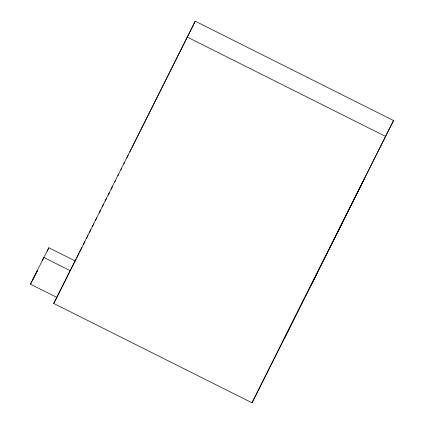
<?xml version="1.0" encoding="UTF-8"?>
<svg xmlns="http://www.w3.org/2000/svg" width="424" height="424" viewBox="0 0 424 424"><rect width="100%" height="100%" fill="white"/><g stroke="black" fill="none" stroke-linecap="round" stroke-linejoin="round"><path stroke-width="0.64" d="M70.22 270.703L56.858 297.394L30.48 284.175L43.842 257.485L70.22 270.703L75.239 260.977L48.861 247.759L42.342 260.495M37.434 270.586L30.48 284.175M47.106 251.262L48.861 247.759M53.731 303.457L195.241 21.2L393.52 120.543L252.004 402.8L53.731 303.457L56.858 297.394M75.536 260.384L76.124 259.202M76.718 258.02L79.087 253.282M79.68 252.1L82.055 247.362M83.533 244.399L85.017 241.442M86.496 238.479L87.98 235.521M89.459 232.559L90.943 229.601M92.421 226.639L93.905 223.681M95.384 220.719L96.868 217.761M99.237 213.023L100.721 210.06M102.2 207.103L103.684 204.14M105.163 201.183L106.647 198.22M108.125 195.263L109.609 192.3M111.088 189.343L112.572 186.38M114.941 181.642L115.535 180.46M117.904 175.722L118.497 174.54M120.867 169.801L121.46 168.619M123.829 163.881L124.423 162.699M126.797 157.961L128.276 155.004M129.76 152.041L131.239 149.084M131.832 147.897L195.241 21.2M252.004 402.8L393.52 120.543M32.945 279.268L37.413 270.613M364.031 179.453L338.023 231.138L342.634 222.208M340.96 225.547L284.499 338.087L289.12 329.135M312.297 282.543L316.919 273.591M310.866 285.4L315.488 276.448M187.095 36.989L385.368 136.332"/></g></svg>
